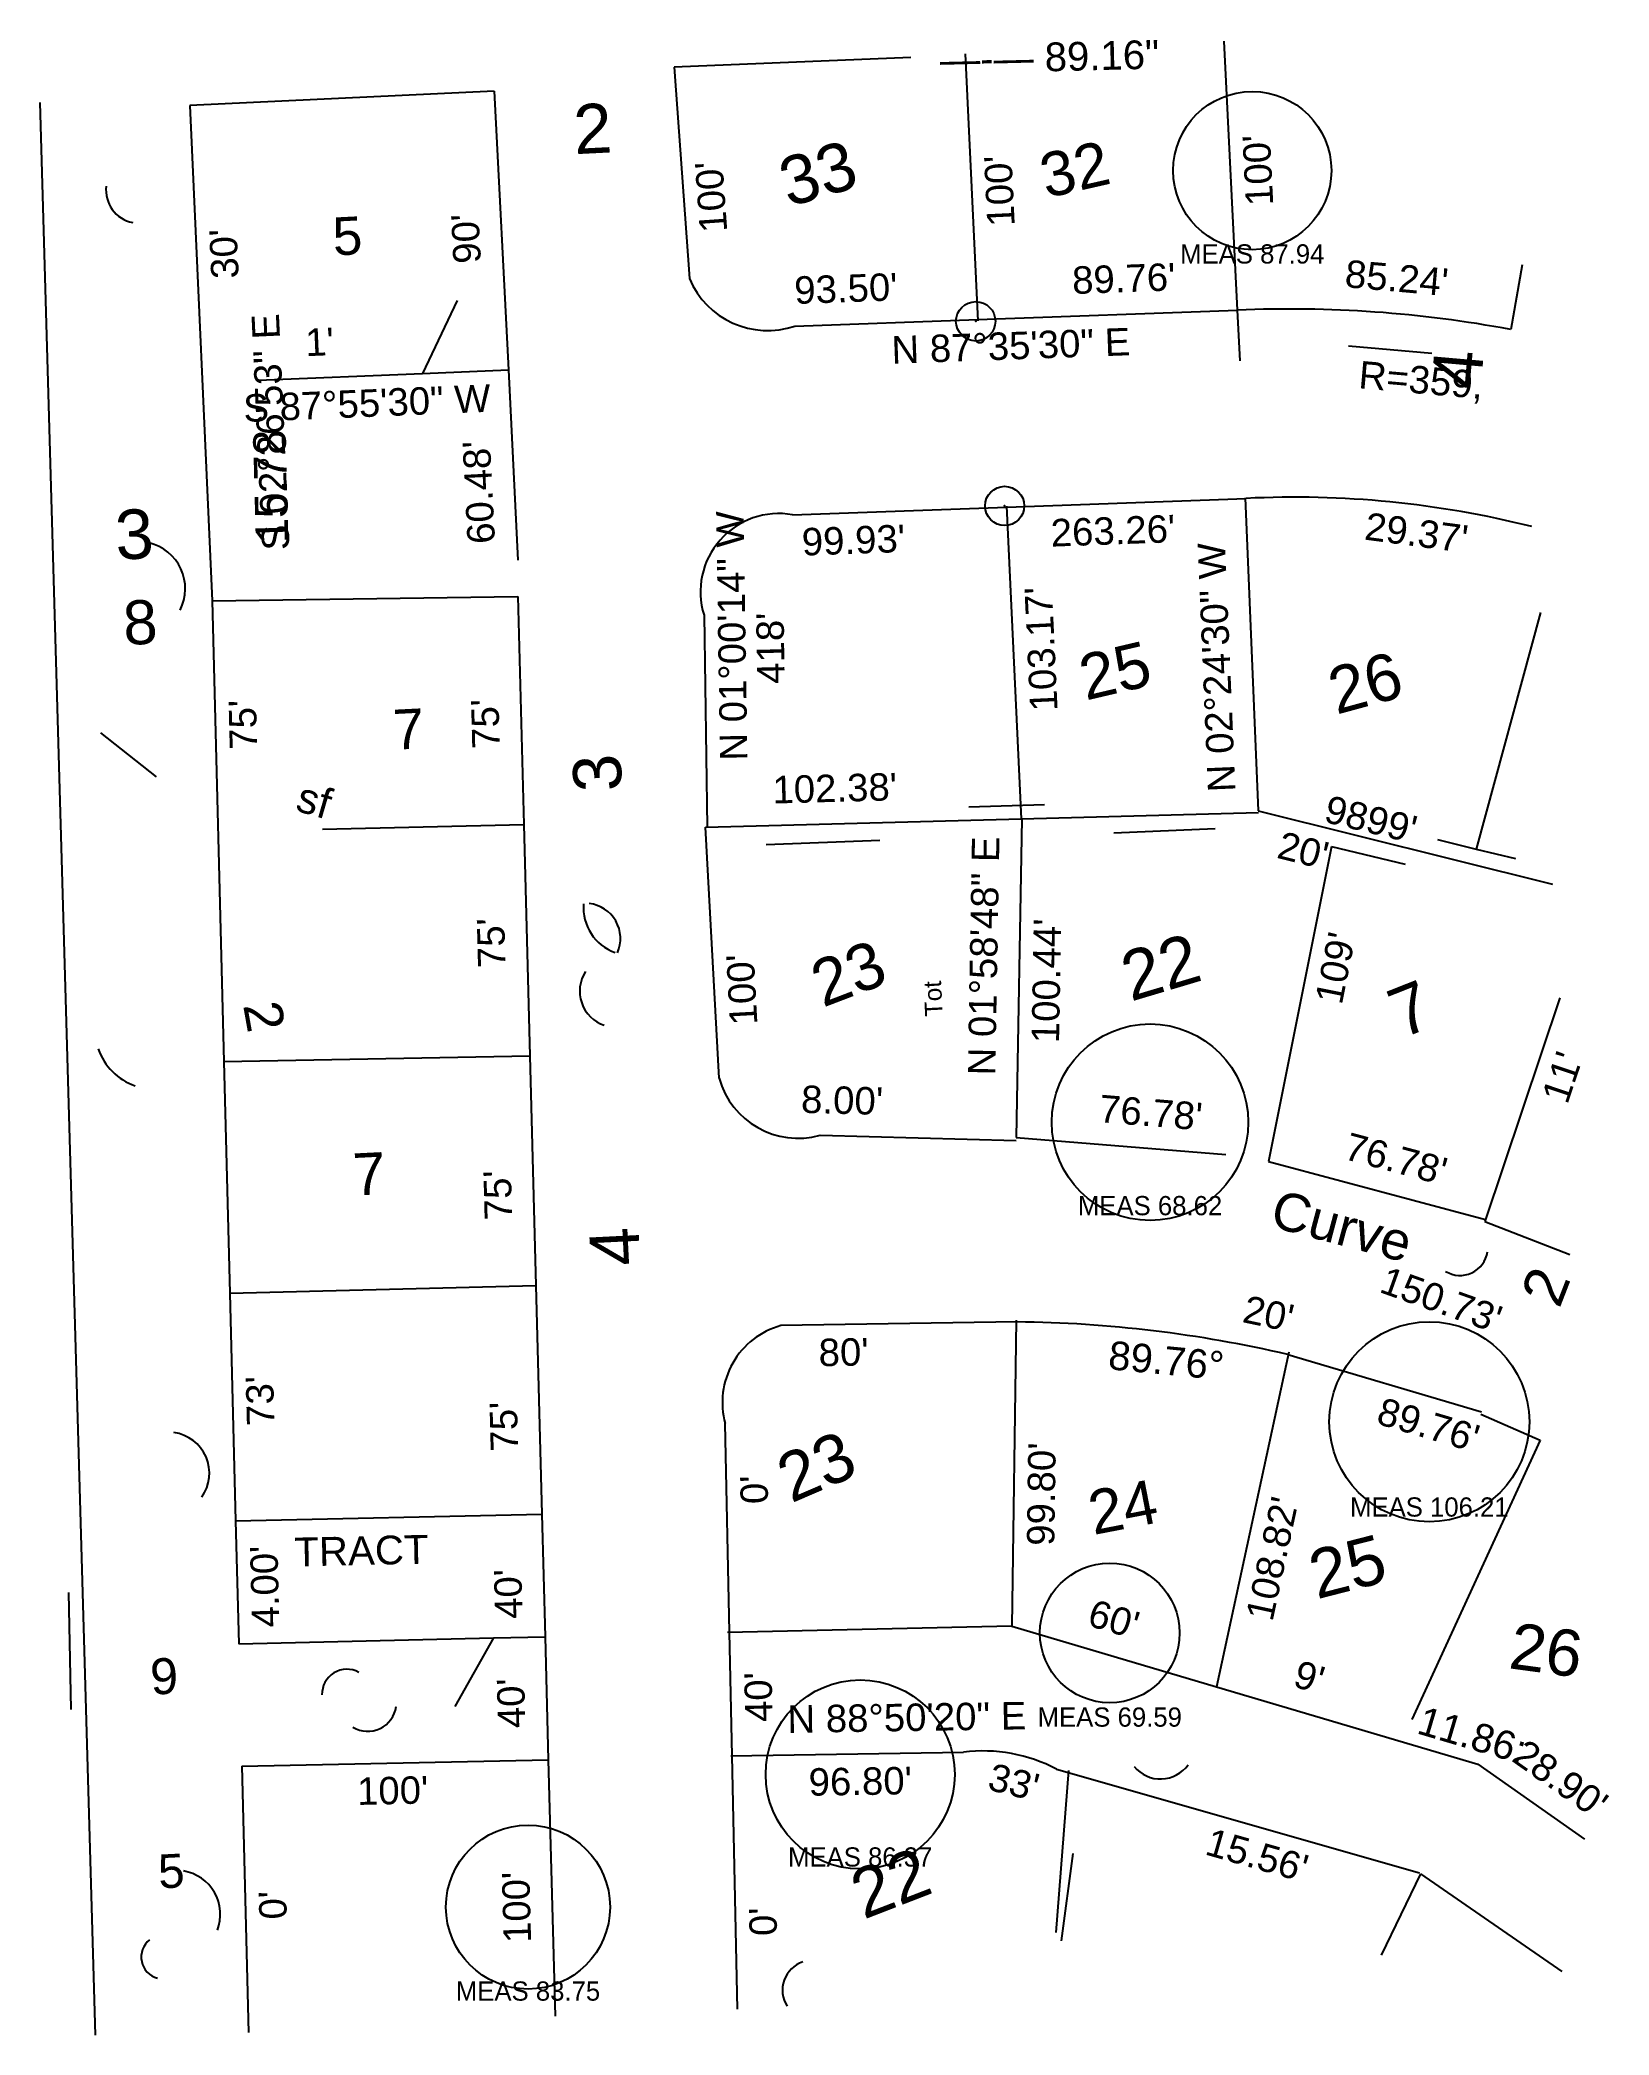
# Model space of a CAD drawing. Header units: feet. Extents: x 6 to 519, y -9 to 642.
import ezdxf
from ezdxf.enums import TextEntityAlignment as Align

# ---------------------------------------------------------------- set-up
doc = ezdxf.new("R2010")
doc.units = ezdxf.units.FT
doc.header["$MEASUREMENT"] = 0
for name, color, linetype in [('PLAT-CURVE', 4, 'CONTINUOUS'), ('PLAT-LINE', 7, 'CONTINUOUS'), ('PLAT-MON', 1, 'CONTINUOUS'), ('PLAT-QA', 1, 'CONTINUOUS'), ('PLAT-TABLE', 6, 'CONTINUOUS'), ('PLAT-TEXT-AREA', 5, 'CONTINUOUS'), ('PLAT-TEXT-BRG', 3, 'CONTINUOUS'), ('PLAT-TEXT-CURVE', 6, 'CONTINUOUS'), ('PLAT-TEXT-DIST', 2, 'CONTINUOUS'), ('PLAT-TEXT-LOTNO', 5, 'CONTINUOUS'), ('PLAT-TEXT-MISC', 9, 'CONTINUOUS'), ('PLAT-TEXT-UNASSOC', 30, 'CONTINUOUS')]:
    doc.layers.add(name, color=color, linetype=linetype)
doc.styles.add('PLAT', font='arial.ttf')

msp = doc.modelspace()

# ---------------------------------------------------------------- linework, layer by layer
at = {"layer": 'PLAT-CURVE'}
for centre, radius, start, end in [((38.82, 593.53), 10.92, 173.51023, -101.60107), ((243.89, 575.32), 27.72, -157.24989, -71.24411), ((414.3, 161.67), 392.95, 79.4255, 92.48022), ((415.75, 174.81), 318.39, 75.90129, 92.82977), ((247.5, 462.31), 25.55, 79.86007, -162.67433), ((38.47, 463.34), 15.33, -27.09238, 76.86353), ((97.89, 421.69), 18.37, 97.313, 97.313), ((199.25, 359.17), 15.49, 175.08428, -109.47548), ((184.36, 349.2), 11.47, -24.14907, 83.58789), ((194.24, 331.98), 11.7, 146.65111, -108.27168), ((43.74, 319.46), 19.42, -160.95125, -108.97259), ((253.88, 310.82), 26.85, -164.31789, -74.58275), ((469.9, 248.23), 9.03, -121.43974, -8.5772), ((255.03, 197.8), 25.93, 105.24258, -164.42448), ((320.83, -185.55), 409.61, 76.89542, 89.37622), ((48.24, 174.63), 13.42, -35.28678, 82.04625), ((106.56, 102.51), 8.15, 61.27962, -178.37566), ((113.31, 99.81), 9.4, -120.9087, -8.15886), ((314.35, 33.38), 50.62, 61.89385, 97.37961), ((372.11, 85.96), 11.11, -140.69647, -35.52528), ((50.91, 30.7), 14.32, -21.25345, 80.76201), ((46.58, 16.73), 7.17, 128.17011, -104.8974), ((258.36, 5.96), 9.65, 108.08723, -146.97872)]:
    msp.add_arc(centre, radius, start, end, dxfattribs=at)
at = {"layer": 'PLAT-LINE'}
for p, q in [((392.82, 642.09), (397.17, 554.25)), ((290.57, 636.68), (213.42, 633.53)), ((213.42, 633.53), (218.32, 564.6)), ((312.55, 550.79), (308.44, 637.87)), ((154.66, 625.71), (55.24, 621.09)), ((154.66, 625.71), (159.24, 534.79)), ((6.34, 622.04), (24.33, -8.74)), ((55.24, 621.09), (62.6, 459.4)), ((490.17, 569.08), (486.41, 547.95)), ((142.51, 557.38), (131.2, 533.62)), ((312.54, 551.22), (397.29, 554.26)), ((397.17, 554.25), (397.99, 537.73)), ((252.8, 549.07), (312.54, 551.22)), ((433.47, 542.56), (460.7, 540.17)), ((131.2, 533.62), (159.24, 534.79)), ((159.24, 534.79), (162.37, 472.64)), ((77.55, 531.38), (131.2, 533.62)), ((252, 487.46), (321.98, 489.99)), ((326.72, 388.21), (321.96, 490.33)), ((321.98, 489.99), (400.03, 492.81)), ((399.73, 493.03), (404.03, 390.85)), ((62.6, 459.4), (162.32, 460.79)), ((62.6, 459.4), (66.42, 309.08)), ((162.32, 460.79), (164.27, 386.38)), ((223.11, 454.7), (224.19, 385.47)), ((496.15, 455.56), (475.17, 378.35)), ((26.08, 416.29), (44.29, 401.95)), ((309.5, 392.15), (334.27, 392.94)), ((404.03, 390.85), (500.11, 366.92)), ((98.63, 384.81), (164.27, 386.38)), ((164.27, 386.38), (166.25, 310.88)), ((223.63, 385.46), (326.72, 388.21)), ((228.04, 303.56), (223.63, 385.46)), ((326.82, 388.21), (325, 284.26)), ((326.72, 388.21), (404.05, 390.27)), ((356.87, 383.65), (389.99, 385.04)), ((243.39, 379.81), (280.54, 381.23)), ((427.96, 379.23), (407.39, 276.36)), ((427.96, 379.23), (452.02, 373.38)), ((462.52, 381.44), (475.17, 378.35)), ((475.17, 378.35), (487.96, 375.23)), ((502.44, 329.76), (477.99, 256.78)), ((66.42, 309.08), (166.25, 310.88)), ((66.42, 309.08), (68.34, 233.37)), ((166.25, 310.88), (168.22, 235.92)), ((261.02, 284.94), (324.98, 283.26)), ((325, 284.26), (393.39, 278.69)), ((407.39, 276.36), (478.2, 257.41)), ((477.99, 256.78), (505.72, 246.02)), ((68.34, 233.37), (168.22, 235.92)), ((168.22, 235.92), (170.18, 161.27)), ((68.34, 233.37), (70.22, 159.12)), ((325.28, 224.04), (248.21, 222.81)), ((325.04, 224.62), (323.62, 124.75)), ((413.98, 214.18), (390.35, 104.98)), ((413.7, 213.39), (476.9, 194.7)), ((231.46, 122.74), (230.05, 190.83)), ((476.66, 193.94), (496.02, 185.48)), ((496.02, 185.48), (454.12, 94.26)), ((70.22, 159.12), (170.18, 161.27)), ((70.22, 159.12), (71.24, 118.94)), ((170.18, 161.27), (171.23, 121.27)), ((15.67, 135.7), (16.48, 97.53)), ((230.83, 122.73), (323.62, 124.87)), ((323.62, 124.75), (390.35, 104.98)), ((71.24, 118.94), (154.41, 120.88)), ((154.41, 120.88), (141.77, 98.55)), ((154.41, 120.88), (171.23, 121.27)), ((171.23, 121.27), (172.29, 81.14)), ((232.29, 82.44), (231.46, 122.74)), ((390.35, 104.98), (475.74, 79.68)), ((72.22, 79.01), (172.29, 81.14)), ((72.22, 79.01), (74.46, -7.89)), ((172.29, 81.14), (174.49, -2.57)), ((231.87, 82.43), (307.85, 83.59)), ((234, -0.24), (232.29, 82.44)), ((475.74, 79.68), (510.51, 55.17)), ((342.06, 77.65), (337.98, 24.72)), ((338.2, 78.04), (456.64, 44.19)), ((343.47, 50.55), (339.68, 21.99)), ((457.01, 43.94), (444.1, 17.37)), ((457.01, 43.94), (503.13, 12.01))]:
    msp.add_line(p, q, dxfattribs=at)
at = {"layer": 'PLAT-MON'}
for centre, radius in [((311.79, 550.61), 6.43), ((321.24, 490.35), 6.4)]:
    msp.add_circle(centre, radius, dxfattribs=at)
for p in [(311.79, 550.61), (321.24, 490.35)]:
    msp.add_point(p, dxfattribs=at)
at = {"layer": 'PLAT-QA'}
for centre, radius in [((402.06, 599.8), 25.83), ((368.7, 289.2), 32.07), ((459.86, 191.44), 32.65), ((355.55, 122.51), 22.79), ((274.09, 76.34), 30.85), ((165.66, 33.06), 26.77)]:
    msp.add_circle(centre, radius, dxfattribs=at)

# ---------------------------------------------------------------- texts
for s, height, p in [('MEAS 87.94', 6.275, (402.06, 575.74)), ('MEAS 68.62', 6.275, (368.7, 265.12)), ('MEAS 106.21', 6.2746, (459.86, 166.76)), ('MEAS 69.59', 6.275, (355.55, 98.2)), ('MEAS 86.37', 6.275, (274.09, 52.54)), ('MEAS 83.75', 6.275, (165.66, 8.78))]:
    msp.add_text(s, height=height, dxfattribs=at).set_placement(p, align=Align.TOP_CENTER)
at = {"layer": 'PLAT-TABLE', "style": 'PLAT'}
msp.add_text('89.76%%d', height=9.309, rotation=354.52258, dxfattribs=at).set_placement((374, 211.47), align=Align.MIDDLE_CENTER)
at = {"layer": 'PLAT-TEXT-AREA', "style": 'PLAT'}
msp.add_text('sf', height=9.92, rotation=343.83474, dxfattribs=at).set_placement((95.92, 394.29), align=Align.MIDDLE_CENTER)
at = {"layer": 'PLAT-TEXT-BRG', "style": 'PLAT'}
for s, rotation, p in [('S 02%%d26\'53" E', 92.60727, (77.15, 514.27)), ('N 87%%d35\'30" E', 2.05519, (323.1, 547.11)), ('S 87%%d55\'30" W', 2.39011, (112.89, 528.37)), ('N 01%%d00\'14" W', 90.8943, (227.7, 447.85))]:
    msp.add_text(s, height=8.9638, rotation=rotation, dxfattribs=at).set_placement(p, align=Align.TOP_CENTER)
for s, rotation, p in [('N 02%%d24\'30" W', 92.40833, (397.56, 437.93)), ('N 01%%d58\'48" E', 88.99414, (321.55, 343.35)), ('N 88%%d50\'20" E', 0.87052, (289.43, 87.79))]:
    msp.add_text(s, height=8.9638, rotation=rotation, dxfattribs=at).set_placement(p, align=Align.BOTTOM_CENTER)
at = {"layer": 'PLAT-TEXT-CURVE', "style": 'PLAT'}
msp.add_text('R=359,', height=8.964, rotation=354.99627, dxfattribs=at).set_placement((457.58, 535.95), align=Align.TOP_CENTER)
at = {"layer": 'PLAT-TEXT-DIST', "style": 'PLAT'}
for s, rotation, p in [("100'", 92.83532, (399.41, 599.67)), ("100'", 94.06782, (220.95, 590.86)), ("100'", 92.70615, (315.05, 592.94)), ("30'", 92.60727, (61.94, 572.44)), ("99.93'", 2.07068, (271.72, 483.69)), ("263.26'", 2.07068, (356.44, 486.75)), ("29.37'", 352.49831, (456.27, 486.09)), ("103.17'", 92.66669, (328.64, 443.41)), ("418'", 90.8943, (240.31, 443.85)), ("75'", 91.45334, (68.12, 418.82)), ("20'", 346.01509, (419.79, 382.3)), ("100.44'", 88.99414, (330.38, 335.43)), ("109'", 78.69302, (424.77, 340.44)), ("100'", 93.08209, (230.98, 332.22)), ("11'", 71.48076, (498.98, 305.31)), ("150.73'", 340.41082, (465.29, 235.52)), ("80'", 0.90938, (268.6, 218.65)), ("73'", 91.45334, (73.72, 198.13)), ("89.76'", 343.52048, (460.85, 194.77)), ("99.80'", 89.184, (328.72, 167.9)), ("0'", 91.18341, (234.98, 169.17)), ("108.82'", 77.78705, (404.18, 147.72)), ("4.00'", 91.45334, (75.25, 137.55)), ("40'", 91.18341, (236.38, 101.5)), ("96.80'", 0.87052, (274.05, 78.59)), ("33'", 346.048, (325.32, 78.2)), ("100'", 1.21863, (121.39, 75.58)), ("15.56'", 344.0523, (404.89, 54.32)), ("0'", 91.47603, (77.87, 33.56)), ("0'", 91.18341, (237.89, 28.19))]:
    msp.add_text(s, height=8.964, rotation=rotation, dxfattribs=at).set_placement(p, align=Align.TOP_CENTER)
for s, rotation, p in [("90'", 92.88502, (152.58, 577.94)), ("89.76'", 2.05519, (360.37, 557.42)), ("85.24'", 354.98402, (448.6, 557.63)), ("93.50'", 2.05519, (269.68, 554.17)), ("1'", 2.39011, (97.92, 536.72)), ("60.48'", 92.88502, (156.75, 495.16)), ("75'", 91.50468, (158.92, 419.4)), ("102.38'", 1.52817, (265.97, 391.07)), ("9899'", 346.33298, (439.11, 381.13)), ("75'", 91.50468, (160.8, 347.87)), ("8.00'", 358.49875, (268.01, 289.24)), ("76.78'", 355.34606, (368.37, 285.22)), ("76.78'", 345.02338, (447.14, 270.36)), ("75'", 91.50468, (162.96, 265.55)), ("20'", 348.0811, (405.91, 219.71)), ("75'", 91.50468, (164.94, 190.05)), ("40'", 91.50468, (166.38, 135.45)), ("60'", 343.49744, (354.86, 120.17)), ("9'", 343.49744, (418.66, 101.27)), ("40'", 91.50468, (167.32, 99.77)), ("28.90'", 324.8226, (498.56, 69.08)), ("100'", 91.50468, (169.07, 33.15))]:
    msp.add_text(s, height=8.964, rotation=rotation, dxfattribs=at).set_placement(p, align=Align.BOTTOM_CENTER)
at = {"layer": 'PLAT-TEXT-LOTNO', "style": 'PLAT'}
for s, height, rotation, p in [('2', 16.15, 2.86138, (186.78, 613.52)), ('33', 15.869, 16.41738, (260.27, 598.92)), ('32', 14.387, 12.78659, (344.09, 600.25)), ('5', 12.39, 2.86138, (106.71, 578.5)), ('4', 16.15, 84.99627, (469.08, 535)), ('3', 16.15, 2.86138, (37.14, 481.14)), ('8', 14.4, 2.86138, (39.08, 452.4)), ('25', 14.805, 13.18832, (357.23, 436.64)), ('26', 15.213, 15.23513, (438.92, 432.63)), ('7', 13.06, 2.86138, (126.66, 417.54)), ('3', 15.74, 92.86138, (188.24, 403.18)), ('23', 15.141, 20.93891, (270.2, 337.84)), ('22', 16.15, 16.62767, (372.11, 339.86)), ('7', 16.15, 21.5748, (453.64, 326.2)), ('2', 12.38, 280.21058, (79.59, 323.78)), ('7', 13.73, 2.86138, (113.8, 272.38)), ('4', 16.15, 92.86138, (193.95, 248.56)), ('2', 13.79, 68.78707, (497.79, 235.62)), ('23', 15.812, 23.32173, (259.72, 176.9)), ('24', 14.352, 10.97122, (359.79, 163.63)), ('25', 15.86, 14.36513, (433.1, 144.21)), ('26', 15.098, 352.30975, (498.04, 116.95)), ('9', 11.72, 2.86138, (46.88, 108.43)), ('5', 11.05, 2.86138, (49.22, 44.84)), ('22', 16.098, 21.16512, (283.98, 40.93))]:
    msp.add_text(s, height=height, rotation=rotation, dxfattribs=at).set_placement(p, align=Align.MIDDLE_CENTER)
at = {"layer": 'PLAT-TEXT-MISC', "style": 'PLAT'}
for s, height, rotation, p in [('Tot', 5.727, 92.86138, (297.88, 329.53)), ('Curve', 12.427, 345.02338, (431.32, 255.34)), ('TRACT', 9.4, 1.22983, (111.28, 149.38))]:
    msp.add_text(s, height=height, rotation=rotation, dxfattribs=at).set_placement(p, align=Align.MIDDLE_CENTER)
at = {"layer": 'PLAT-TEXT-UNASSOC', "style": 'PLAT'}
for s, height, rotation, p in [('—-— 89.16"', 9.372, 1.42752, (335.92, 636.89)), ('15.78', 10.645, 91.45334, (81.67, 496.67)), ('11.86:', 9.279, 343.49744, (473.96, 89.18))]:
    msp.add_text(s, height=height, rotation=rotation, dxfattribs=at).set_placement(p, align=Align.MIDDLE_CENTER)

doc.saveas('drawing.dxf')
